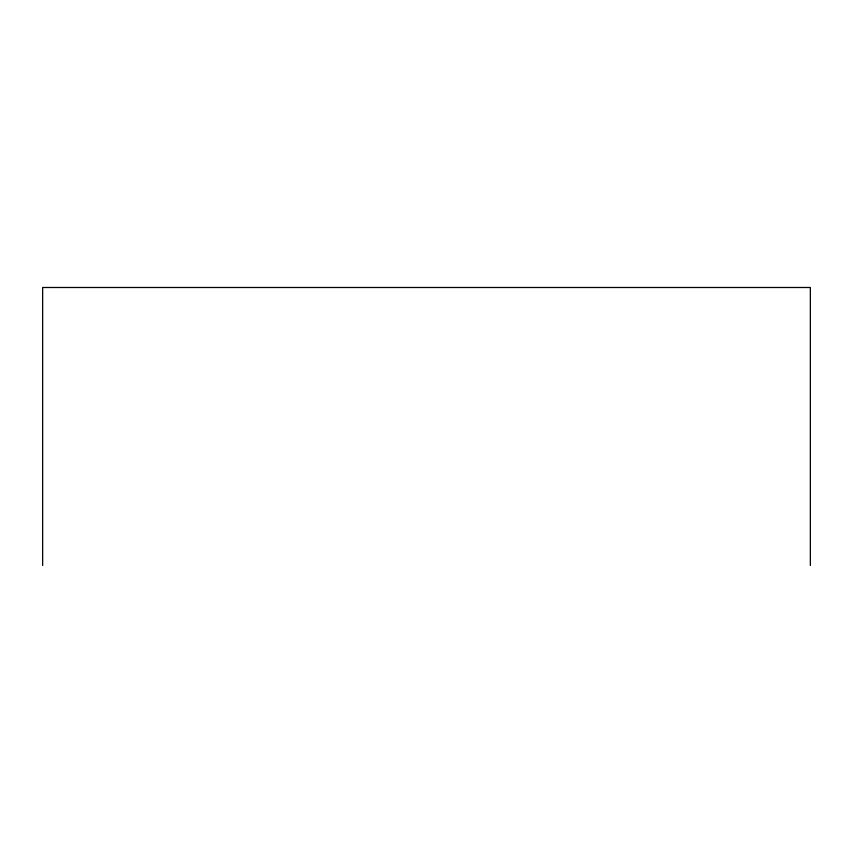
<?xml version="1.0" encoding="UTF-8"?>
<svg xmlns="http://www.w3.org/2000/svg" width="853" height="853" viewBox="0 0 853 853"><rect width="100%" height="100%" fill="white"/><g stroke="black" fill="none" stroke-linecap="round" stroke-linejoin="round"><path stroke-width="1.28" d="M810.35 565.507L810.35 287.493L42.65 287.493L42.65 565.507"/></g></svg>
